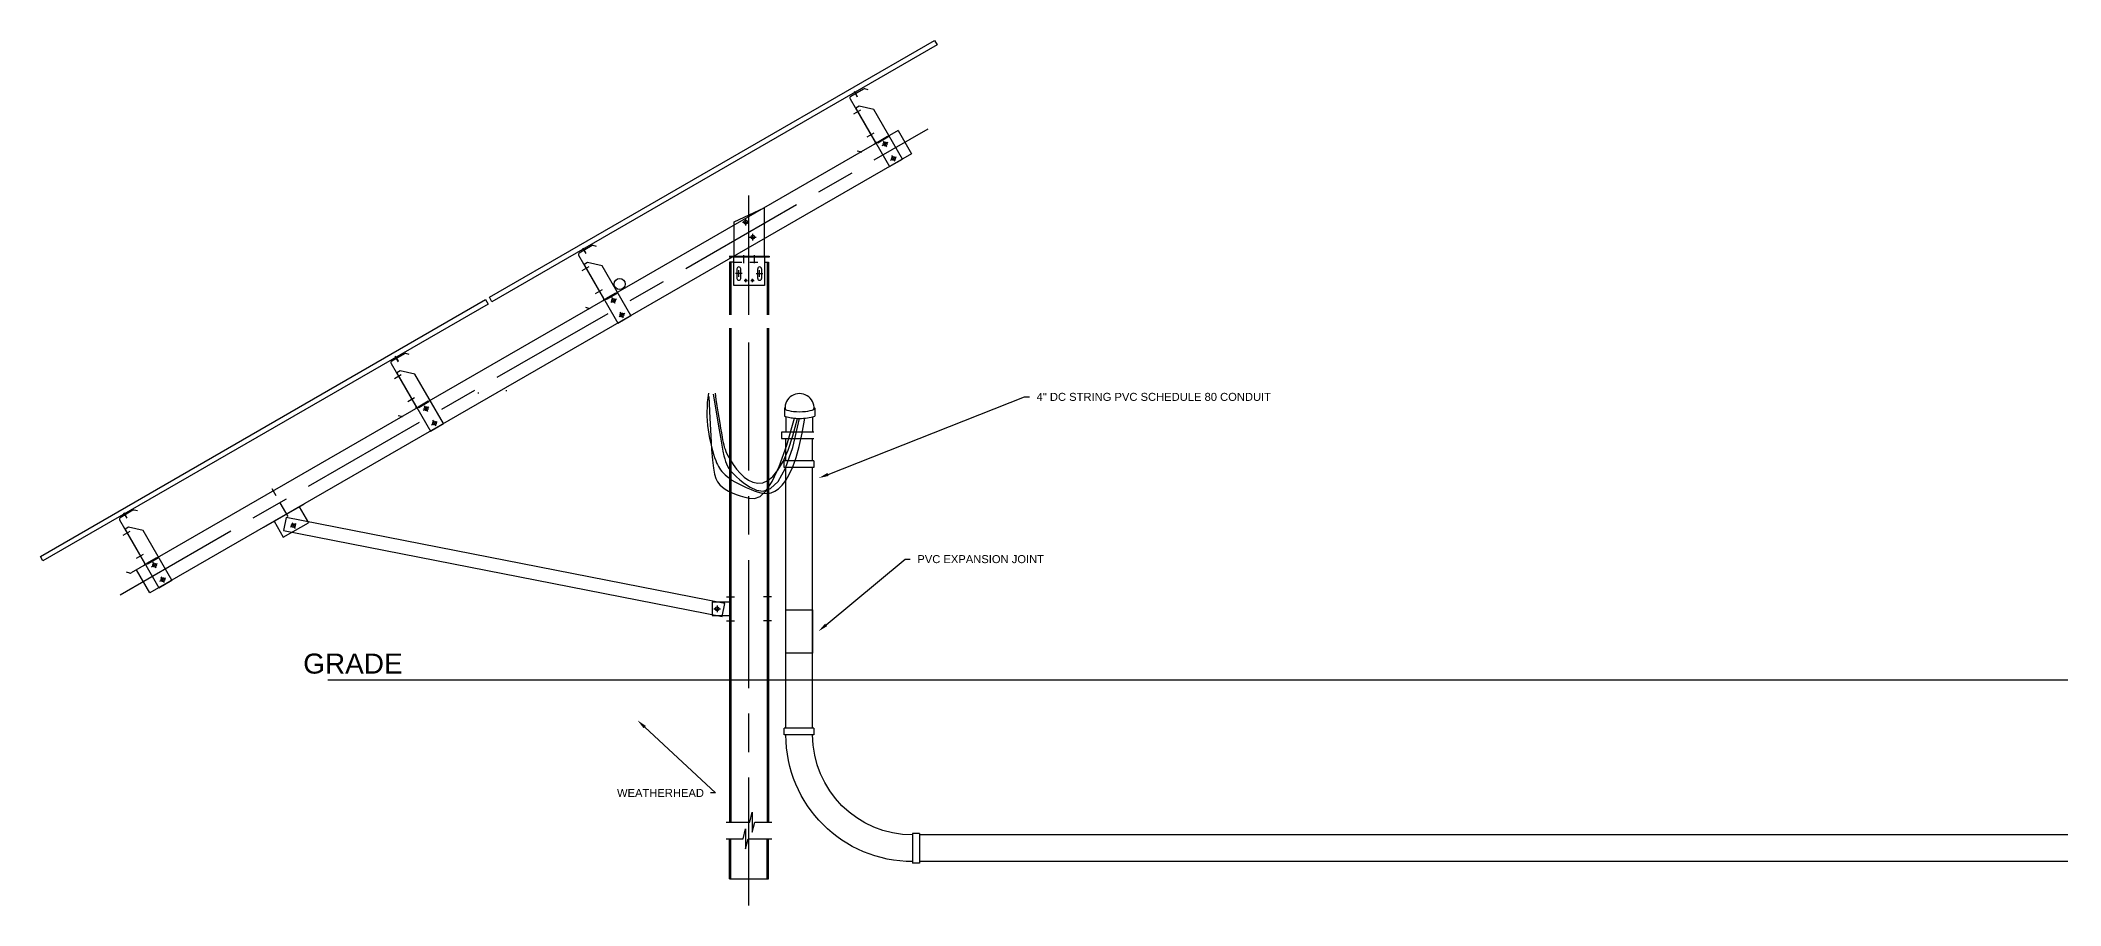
# Model space of a CAD drawing. Extents: x -272 to 283, y -41 to 246.
# Drawn here: x 56.58 to 81.83, y 51.27 to 62.09 of the extents above; entities that cross this region are included whole.
import ezdxf
from ezdxf import colors
from ezdxf.entities.mleader import LeaderData, LeaderLine
from ezdxf.math import Vec2, Vec3

# ---------------------------------------------------------------- set-up
doc = ezdxf.new("R2010")
doc.units = 0
doc.header["$MEASUREMENT"] = 0
for name, pattern in [('Center001', [0.034, 0.02, -0.004, 0.006, -0.004]), ('Center002', [0.068, 0.04, -0.008, 0.012, -0.008]), ('Center005', [0.17, 0.1, -0.02, 0.03, -0.02]), ('Center040', [1.36, 0.8, -0.16, 0.24, -0.16]), ('Dash005', [0.08, 0.05, -0.03]), ('Dash010', [0.16, 0.1, -0.06])]:
    doc.linetypes.add(name, pattern=pattern)
for name, color, linetype in [('CONDUIT', 4, 'Continuous'), ('E-ANNO-NOTE', 3, 'Continuous'), ('G-ANNO-TEXT', 1, 'Continuous'), ('MODULE', 3, 'Continuous'), ('RACK', 2, 'Continuous'), ('WIRE', 3, 'Continuous')]:
    doc.layers.add(name, color=color, linetype=linetype)
doc.styles.add('NEI-A', font='arial.ttf')

msp = doc.modelspace()

# ---------------------------------------------------------------- linework, layer by layer
at = {"layer": 'CONDUIT', "ltscale": 2}
for points in [[(65.88147, 57.49467, -0.00654355), (65.8895, 57.49952, -0.00654355)], [(66.25173, 57.49952, -0.00654355), (66.25975, 57.49467)], [(67.48429, 51.82453, -0.41421356), (65.90102, 53.4078)], [(67.48429, 52.15785, -0.41421356), (66.23434, 53.4078)]]:
    msp.add_lwpolyline(points, format="xyb", dxfattribs=at)
for points in [[(65.88147, 57.49467), (65.88147, 57.39489)], [(65.90102, 57.38757), (65.90102, 57.19171)], [(66.23434, 57.38572), (66.23434, 57.19172)], [(66.25975, 57.49467), (66.25975, 57.3949)], [(65.90102, 56.83532), (65.90102, 57.11497)], [(66.23434, 56.83532), (66.23434, 57.11499)], [(65.88019, 56.75199), (65.88019, 56.83532)], [(66.251, 56.83532), (65.88019, 56.83532)], [(66.251, 56.83532), (66.251, 56.75199)], [(66.251, 56.75199), (65.88019, 56.75199)], [(65.90102, 53.49113), (65.90102, 56.75199)], [(66.23434, 53.49113), (66.23434, 56.75199)], [(65.88019, 53.4078), (65.88019, 53.49113)], [(66.251, 53.49113), (65.88019, 53.49113)], [(66.251, 53.4078), (65.88019, 53.4078)], [(66.251, 53.49113), (66.251, 53.4078)], [(67.56762, 52.17452), (67.48429, 52.17452)], [(67.48429, 52.17452), (67.48429, 51.8037)], [(67.56762, 52.17452), (67.56762, 51.8037)], [(98.49668, 52.15785), (67.56762, 52.15785)], [(67.56762, 51.8037), (67.48429, 51.8037)], [(98.49668, 51.82453), (67.56762, 51.82453)]]:
    msp.add_lwpolyline(points, dxfattribs=at)
at = {"layer": 'CONDUIT', "linetype": 'ByBlock', "ltscale": 2}
msp.add_lwpolyline([(65.90083, 54.97072), (66.23415, 54.97072), (66.23434, 54.43078), (65.90102, 54.43078)], close=True, dxfattribs=at)
at = {"layer": 'CONDUIT', "ltscale": 2}
msp.add_circle((63.82287, 59.04515), 0.07017, dxfattribs=at)
msp.add_arc((66.07061, 57.49467), 0.18118, 355.710983, 184.289017, dxfattribs=at)
msp.add_ellipse((66.07061, 57.49467), major_axis=(-0.18914, 0), ratio=0.24214006, start_param=0, end_param=3.14159265, dxfattribs=at)
msp.add_open_spline([(65.88147, 57.39489), (65.88212, 57.39461), (65.88277, 57.39434), (65.88342, 57.39407), (65.88855, 57.39192), (65.89368, 57.39003), (65.91946, 57.38136), (65.94196, 57.37644), (65.99046, 57.3692), (66.01641, 57.36695), (66.07716, 57.36483), (66.11222, 57.36587), (66.17796, 57.37239), (66.20831, 57.37765), (66.2438, 57.38865), (66.25177, 57.39146), (66.25975, 57.3949)], degree=3, knots=[0.53104902, 0.53104902, 0.53104902, 0.53104902, 0.54341047, 0.54341047, 0.54341047, 0.6413763, 0.6413763, 1.03743734, 1.03743734, 1.43349838, 1.43349838, 1.94523153, 1.94523153, 2.45696468, 2.45696468, 2.61026461, 2.61026461, 2.61026461, 2.61026461], dxfattribs=at)
at = {"layer": 'E-ANNO-NOTE', "ltscale": 2}
msp.add_line((60.17618, 54.09746), (128.96836, 54.09746), dxfattribs=at)
at = {"layer": 'MODULE', "ltscale": 2}
for points in [[(62.19506, 58.87955), (67.75648, 62.09043), (67.78892, 62.03425), (62.2275, 58.82337)], [(56.58451, 55.64029), (62.14593, 58.85118), (62.17837, 58.795), (56.61695, 55.58411)]]:
    msp.add_lwpolyline(points, close=True, dxfattribs=at)
at = {"layer": 'RACK', "ltscale": 2}
for p, q in [((66.7031, 61.36087), (67.01533, 60.81948)), ((66.8709, 61.4817), (66.71074, 61.38933)), ((66.92703, 61.47295), (66.88671, 61.48377)), ((66.81537, 61.2693), (66.77301, 61.24487)), ((66.77301, 61.24487), (67.19452, 60.51399)), ((66.99914, 61.22806), (66.81537, 61.2693)), ((67.35694, 60.60766), (66.99914, 61.22806)), ((67.3042, 60.96203), (57.71804, 55.43352)), ((67.04312, 60.81988), (67.168, 60.8919)), ((67.17529, 60.87926), (67.05041, 60.80724)), ((67.168, 60.8919), (67.17529, 60.87926)), ((67.3042, 60.96203), (67.47072, 60.67328)), ((67.47072, 60.67328), (57.95124, 55.18323)), ((66.83172, 60.69659), (66.79141, 60.70741)), ((67.02279, 60.81176), (67.04084, 60.82217)), ((67.05041, 60.80724), (67.04312, 60.81988)), ((67.19452, 60.51399), (67.35694, 60.60766)), ((65.25441, 59.82128), (65.6294, 59.99614)), ((65.6294, 59.99614), (65.6294, 59.39122)), ((65.25441, 59.39122), (65.25441, 59.82128)), ((63.30981, 59.4039), (63.62204, 58.86251)), ((63.47761, 59.52472), (63.31745, 59.43236)), ((63.53373, 59.51597), (63.49342, 59.5268)), ((65.19192, 59.39122), (65.6919, 59.39122)), ((65.6919, 59.37997), (65.19192, 59.37997)), ((65.24921, 59.02666), (65.24921, 59.37997)), ((65.63461, 59.37997), (65.63461, 59.02666)), ((65.6919, 59.39122), (65.6919, 59.37997)), ((63.42207, 59.31233), (63.37971, 59.2879)), ((63.37971, 59.2879), (63.80123, 58.55702)), ((63.60585, 59.27109), (63.42207, 59.31233)), ((63.96364, 58.65069), (63.60585, 59.27109)), ((65.24921, 59.31737), (65.19608, 59.31737)), ((65.19608, 59.31737), (65.19608, 58.65799)), ((65.21225, 59.31737), (65.21225, 58.65799)), ((65.28827, 59.23498), (65.28827, 59.11519)), ((65.33514, 59.11519), (65.33514, 59.23498)), ((65.54867, 59.11519), (65.54867, 59.23498)), ((65.59555, 59.23498), (65.59555, 59.11519)), ((65.62877, 59.31737), (65.6819, 59.31737)), ((65.66573, 59.31737), (65.66573, 58.65799)), ((65.6819, 59.31737), (65.6819, 58.65799)), ((63.64983, 58.8629), (63.77471, 58.93492)), ((63.65711, 58.85027), (63.64983, 58.8629)), ((63.78199, 58.92229), (63.65711, 58.85027)), ((63.77471, 58.93492), (63.78199, 58.92229)), ((65.63461, 59.02666), (65.24921, 59.02666)), ((63.43843, 58.73961), (63.39812, 58.75043)), ((63.80123, 58.55702), (63.96364, 58.65069)), ((65.19608, 58.49133), (65.19608, 52.31655)), ((65.21225, 58.49133), (65.21225, 52.31655)), ((65.66573, 58.49133), (65.66573, 52.31655)), ((65.6819, 58.49133), (65.6819, 52.31655)), ((61.1347, 58.17353), (60.97454, 58.08116)), ((61.19082, 58.16478), (61.15051, 58.1756)), ((60.9669, 58.0527), (61.27913, 57.51131)), ((61.07916, 57.96113), (61.03681, 57.9367)), ((61.03681, 57.9367), (61.45832, 57.20582)), ((61.26294, 57.91989), (61.07916, 57.96113)), ((61.62074, 57.29949), (61.26294, 57.91989)), ((61.30692, 57.51171), (61.4318, 57.58373)), ((61.43909, 57.5711), (61.31421, 57.49907)), ((61.4318, 57.58373), (61.43909, 57.5711)), ((62.05336, 57.68779), (62.05434, 57.67659)), ((62.40856, 57.70741), (62.40759, 57.71862)), ((61.09552, 57.38842), (61.05521, 57.39924)), ((61.31421, 57.49907), (61.30692, 57.51171)), ((61.45832, 57.20582), (61.62074, 57.29949)), ((59.87869, 56.29482), (59.37339, 56.00341)), ((57.57361, 56.09573), (57.88584, 55.55434)), ((57.74141, 56.21655), (57.58124, 56.12419)), ((57.79753, 56.20781), (57.75722, 56.21863)), ((59.50538, 56.07953), (59.61987, 55.88102)), ((59.61987, 55.88102), (59.93336, 56.06182)), ((65.13767, 55.05129), (59.65627, 56.12799)), ((59.81888, 56.26033), (59.93336, 56.06182)), ((57.68587, 56.00416), (57.64351, 55.97973)), ((57.64351, 55.97973), (58.06502, 55.24885)), ((57.86965, 55.96292), (57.68587, 56.00416)), ((58.22744, 55.34252), (57.86965, 55.96292)), ((59.62415, 55.96445), (65.10555, 54.88775)), ((57.91363, 55.55473), (58.03851, 55.62676)), ((57.92091, 55.5421), (57.91363, 55.55473)), ((58.04579, 55.61412), (57.92091, 55.5421)), ((58.03851, 55.62676), (58.04579, 55.61412)), ((57.70223, 55.43144), (57.66191, 55.44227)), ((57.95124, 55.18323), (57.78472, 55.47197)), ((58.06502, 55.24885), (58.22744, 55.34252)), ((65.19608, 55.06891), (64.97734, 55.06891)), ((64.97734, 55.06891), (64.97734, 54.90225)), ((65.10555, 54.88775), (65.13767, 55.05129)), ((64.97734, 54.90225), (65.19608, 54.90225)), ((65.15442, 52.31655), (65.44941, 52.31655)), ((65.44941, 52.31655), (65.48066, 52.44155)), ((65.48066, 52.44155), (65.48066, 52.19156)), ((65.48066, 52.19156), (65.5119, 52.31655)), ((65.5119, 52.31655), (65.72356, 52.31655)), ((65.15442, 52.10823), (65.36608, 52.10823)), ((65.19608, 51.60825), (65.19608, 52.10823)), ((65.21225, 51.60825), (65.21225, 52.10823)), ((65.36608, 52.10823), (65.39733, 52.23322)), ((65.39733, 52.23322), (65.39733, 51.98323)), ((65.39733, 51.98323), (65.42857, 52.10823)), ((65.42857, 52.10823), (65.72356, 52.10823)), ((65.66573, 51.60825), (65.66573, 52.10823)), ((65.6819, 51.60825), (65.6819, 52.10823)), ((65.19608, 51.60825), (65.6819, 51.60825))]:
    msp.add_line(p, q, dxfattribs=at)
at = {"layer": 'RACK', "linetype": 'Center005', "ltscale": 2}
for p, q in [((66.79619, 61.38157), (66.75572, 61.45174)), ((63.40289, 59.4246), (63.36242, 59.49477)), ((61.05999, 58.0734), (61.01952, 58.14357)), ((59.68038, 56.13829), (59.45835, 56.52328)), ((57.66669, 56.11643), (57.62622, 56.1866))]:
    msp.add_line(p, q, dxfattribs=at)
at = {"layer": 'RACK', "linetype": 'Center002', "ltscale": 2}
for p, q in [((66.75966, 61.4449), (66.79262, 61.38775)), ((66.83067, 61.21801), (66.71637, 61.15209)), ((66.99719, 60.92926), (66.8829, 60.86335)), ((67.10434, 60.77462), (67.17652, 60.81625)), ((67.16124, 60.75934), (67.11961, 60.83152)), ((67.20841, 60.59415), (67.2806, 60.63578)), ((67.26532, 60.57887), (67.22369, 60.65106)), ((65.39789, 59.77756), (65.39789, 59.86089)), ((65.35622, 59.81922), (65.43955, 59.81922)), ((65.44426, 59.63042), (65.52759, 59.63042)), ((65.48593, 59.58876), (65.48593, 59.67209)), ((63.36637, 59.48793), (63.39933, 59.43078)), ((65.3742, 59.30362), (65.3742, 59.43556)), ((65.50961, 59.30362), (65.50961, 59.43556)), ((63.43737, 59.26103), (63.32308, 59.19512)), ((65.35337, 59.17509), (65.27004, 59.17509)), ((65.3117, 59.13342), (65.3117, 59.21675)), ((65.53045, 59.17509), (65.61378, 59.17509)), ((65.57211, 59.13342), (65.57211, 59.21675)), ((63.6039, 58.97229), (63.4896, 58.90638)), ((63.71104, 58.81764), (63.78323, 58.85927)), ((63.76795, 58.80237), (63.72632, 58.87455)), ((63.81512, 58.63718), (63.8873, 58.67881)), ((63.87203, 58.6219), (63.8304, 58.69409)), ((61.02346, 58.13673), (61.05642, 58.07959)), ((61.09447, 57.90984), (60.98017, 57.84392)), ((61.26099, 57.62109), (61.1467, 57.55518)), ((61.36813, 57.46645), (61.44032, 57.50808)), ((61.42504, 57.45117), (61.38341, 57.52336)), ((61.47221, 57.28598), (61.5444, 57.32761)), ((61.52912, 57.27071), (61.48749, 57.34289)), ((57.63017, 56.17976), (57.66312, 56.12261)), ((59.78148, 56.04638), (59.7093, 56.00474)), ((59.72458, 56.06165), (59.76621, 55.98947)), ((57.70117, 55.95286), (57.58688, 55.88695)), ((57.86769, 55.66412), (57.7534, 55.59821)), ((57.97484, 55.50947), (58.04702, 55.5511)), ((58.03175, 55.4942), (57.99012, 55.56638)), ((58.07892, 55.32901), (58.1511, 55.37064)), ((58.13582, 55.31373), (58.09419, 55.38592)), ((65.15956, 55.13661), (65.2915, 55.13661)), ((65.71842, 55.13661), (65.58648, 55.13661)), ((64.99817, 54.98558), (65.0815, 54.98558)), ((65.03984, 55.02724), (65.03984, 54.94391)), ((65.15956, 54.83454), (65.2915, 54.83454)), ((65.71842, 54.83454), (65.58648, 54.83454))]:
    msp.add_line(p, q, dxfattribs=at)
at = {"layer": 'RACK', "linetype": 'Center040', "ltscale": 2}
for p, q in [((57.57923, 55.16108), (67.6762, 60.98418)), ((65.43899, 58.65799), (65.43899, 60.15067)), ((65.43899, 51.27493), (65.43899, 58.49133))]:
    msp.add_line(p, q, dxfattribs=at)
at = {"layer": 'RACK', "linetype": 'Dash010', "ltscale": 2}
for p, q in [((67.04604, 60.81314), (67.17237, 60.886)), ((63.65275, 58.85617), (63.77907, 58.92902)), ((61.30984, 57.50497), (61.43617, 57.57783)), ((57.91655, 55.548), (58.04287, 55.62086))]:
    msp.add_line(p, q, dxfattribs=at)
at = {"layer": 'RACK', "linetype": 'Dash005', "ltscale": 2}
msp.add_line((65.24921, 59.31737), (65.62877, 59.31737), dxfattribs=at)
at = {"layer": 'RACK', "linetype": 'Center001', "ltscale": 2}
for p, q in [((65.37941, 59.08915), (65.42107, 59.08915)), ((65.40024, 59.06832), (65.40024, 59.10999)), ((65.46274, 59.08915), (65.5044, 59.08915)), ((65.48357, 59.06832), (65.48357, 59.10999))]:
    msp.add_line(p, q, dxfattribs=at)
at = {"layer": 'RACK', "ltscale": 2, "flags": 128}
msp.add_lwpolyline([(59.65627, 56.12799), (59.62415, 55.96445)], dxfattribs=at)
at = {"layer": 'RACK', "ltscale": 2}
for centre, radius in [((67.14043, 60.79543), 0.02344), ((67.24451, 60.61497), 0.02344), ((65.39789, 59.81922), 0.02344), ((65.48593, 59.63042), 0.02344), ((65.40024, 59.08915), 0.01042), ((65.48357, 59.08915), 0.01042), ((63.74713, 58.83846), 0.02344), ((63.85121, 58.65799), 0.02344), ((61.40423, 57.48726), 0.02344), ((61.5083, 57.3068), 0.02344), ((59.74539, 56.02556), 0.02344), ((58.01093, 55.53029), 0.02344), ((58.11501, 55.34983), 0.02344), ((65.03984, 54.98558), 0.02344)]:
    msp.add_circle(centre, radius, dxfattribs=at)
for centre, radius, start, end in [((66.72115, 61.37128), 0.02083, 119.972806, 209.972807), ((66.88131, 61.46365), 0.02083, 74.972806, 119.972806), ((66.83713, 60.71671), 0.02083, 254.972806, 299.972806), ((66.99729, 60.80907), 0.02083, 299.972806, 29.972807), ((63.32785, 59.41431), 0.02083, 119.972806, 209.972807), ((63.48802, 59.50668), 0.02083, 74.972806, 119.972806), ((65.3117, 59.23498), 0.02344, 0, 180), ((65.3117, 59.11519), 0.02344, 180, 0), ((65.57211, 59.23498), 0.02344, 0, 180), ((65.57211, 59.11519), 0.02344, 180, 0), ((63.60399, 58.8521), 0.02083, 299.972806, 29.972807), ((63.44383, 58.75973), 0.02083, 254.972806, 299.972806), ((60.98495, 58.06311), 0.02083, 119.972806, 209.972807), ((61.14511, 58.15548), 0.02083, 74.972806, 119.972806), ((61.10092, 57.40854), 0.02083, 254.972806, 299.972806), ((61.26108, 57.5009), 0.02083, 299.972806, 29.972807), ((57.59165, 56.10614), 0.02083, 119.972806, 209.972807), ((57.75181, 56.19851), 0.02083, 74.972806, 119.972806), ((57.86779, 55.54393), 0.02083, 299.972806, 29.972807), ((57.70763, 55.45156), 0.02083, 254.972806, 299.972806)]:
    msp.add_arc(centre, radius, start, end, dxfattribs=at)
at = {"layer": 'WIRE', "ltscale": 2}
for points in [[(64.9392, 57.63948), (64.95134, 57.36703), (64.96195, 57.14796), (64.972, 56.97543), (64.98246, 56.84261), (64.99428, 56.74266), (65.00843, 56.66877), (65.02587, 56.6141), (65.04756, 56.57183), (65.07427, 56.53613), (65.10594, 56.50527), (65.14232, 56.47853), (65.18315, 56.45518), (65.22818, 56.43449), (65.27715, 56.41576), (65.32981, 56.39824), (65.38591, 56.38122), (65.44535, 56.36635), (65.50874, 56.3648), (65.57685, 56.39009), (65.65044, 56.45578), (65.7303, 56.5754), (65.81718, 56.76249), (65.91186, 57.03058), (66.00795, 57.36805)], [(64.98989, 57.66824), (65.02799, 57.44553), (65.05815, 57.26913), (65.08169, 57.13266), (65.09988, 57.02975), (65.11405, 56.95402), (65.12549, 56.8991), (65.13551, 56.85861), (65.1454, 56.82616), (65.15647, 56.7963), (65.1701, 56.76715), (65.18767, 56.73775), (65.21056, 56.70714), (65.24014, 56.67436), (65.2778, 56.63845), (65.32491, 56.59845), (65.38286, 56.5534), (65.45237, 56.5052), (65.5316, 56.46725), (65.61804, 56.45582), (65.70917, 56.48716), (65.8025, 56.57754), (65.89552, 56.74322), (65.98573, 57.00047), (66.07062, 57.36555)], [(66.24992, 57.19171), (65.84437, 57.19172), (65.84437, 57.11499), (66.24992, 57.11497)]]:
    msp.add_lwpolyline(points, dxfattribs=at)
for points, knots in [([(64.93438, 57.67892), (64.87637, 57.37651), (64.99195, 56.81823), (65.16853, 56.56972), (65.95992, 56.28623), (66.13807, 57.36847)], [0, 0, 0, 0, 11.17381421, 18.68965948, 23.20276834, 23.20276834, 23.20276834, 23.20276834]), ([(65.01431, 57.67892), (65.04699, 57.4703), (65.10446, 57.10346), (65.17037, 56.81682), (65.74199, 56.09223), (66.04685, 57.3659)], [0, 0, 0, 0, 7.38038549, 12.97745826, 29.82441607, 29.82441607, 29.82441607, 29.82441607])]:
    msp.add_open_spline(points, degree=3, knots=knots, dxfattribs=at)

# ---------------------------------------------------------------- texts
at = {"layer": 'G-ANNO-TEXT', "ltscale": 2, "insert": (61.11054, 54.17172), "char_height": 0.24999, "attachment_point": 9, "style": 'NEI-A'}
msp.add_mtext('\\A1;GRADE', dxfattribs=at)

# ---------------------------------------------------------------- leaders
at = {"layer": 'G-ANNO-TEXT', "ltscale": 2}
ml = msp.add_multileader_mtext('Standard', dxfattribs=at)
ml.set_content('4" DC STRING PVC SCHEDULE 80 CONDUIT', color=256, style='NEI-A')
ml.set_leader_properties()
ml.build(insert=Vec2(0, 0))
ml.multileader.update_dxf_attribs({"dogleg_length": 0.0625, "arrow_head_size": 0.125})
ctx = ml.context
ctx.base_point, ctx.char_height, ctx.arrow_head_size, ctx.landing_gap_size, ctx.plane_origin = Vec3(68.94302, 57.63348), 0.1, 0.125, 0.09, Vec3(67.31549, 55.05623)
notes = []
notes.append((ctx, [(0, (1, 1, 0), (68.88052, 57.63348), (1, 0), 0.0625, [(0, [(66.31055, 56.61908)], 0, [])])]))
ctx.mtext.insert, ctx.mtext.flow_direction = Vec3(69.03302, 57.68433), 5
ml = msp.add_multileader_mtext('Standard', dxfattribs=at)
ml.set_content('PVC EXPANSION JOINT', color=256, style='NEI-A')
ml.set_leader_properties()
ml.build(insert=Vec2(0, 0))
ml.multileader.update_dxf_attribs({"dogleg_length": 0.0625, "arrow_head_size": 0.125})
ctx = ml.context
ctx.base_point, ctx.char_height, ctx.arrow_head_size, ctx.landing_gap_size, ctx.plane_origin = Vec3(67.45269, 55.6053), 0.1, 0.125, 0.09, Vec3(66.30666, 54.52889)
notes.append((ctx, [(0, (1, 1, 0), (67.39019, 55.6053), (1, 0), 0.0625, [(0, [(66.30666, 54.70377)], 0, [])])]))
ctx.mtext.insert, ctx.mtext.flow_direction = Vec3(67.54269, 55.65615), 5
ml = msp.add_multileader_mtext('Standard', dxfattribs=at)
ml.set_content('WEATHERHEAD', color=256, style='NEI-A')
ml.set_leader_properties()
ml.build(insert=Vec2(0, 0))
ml.multileader.update_dxf_attribs({"dogleg_length": 0.0625, "arrow_head_size": 0.125})
ctx = ml.context
ctx.base_point, ctx.char_height, ctx.arrow_head_size, ctx.landing_gap_size, ctx.plane_origin = Vec3(63.69998, 52.68311), 0.1, 0.125, 0.09, Vec3(60.80279, 58.42994)
notes.append((ctx, [(1, (1, 1, 0), (65.01997, 52.68311), (-1, 0), 0.0625, [(0, [(64.04542, 53.59128)], 0, [])])]))
ctx.mtext.insert, ctx.mtext.flow_direction = Vec3(63.78998, 52.73311), 5
for ctx, leaders in notes:
    for number, flags, end, landing, length, lines in leaders:
        leader = LeaderData()
        leader.index, (leader.has_last_leader_line, leader.has_dogleg_vector, leader.attachment_direction) = number, flags
        leader.last_leader_point, leader.dogleg_vector, leader.dogleg_length = Vec3(end), Vec3(landing), length
        for number, points, colour, breaks in lines:
            line = LeaderLine()
            line.index, line.vertices, line.color, line.breaks = number, Vec3.list(points), colors.encode_raw_color(colour), breaks
            leader.lines.append(line)
        ctx.leaders.append(leader)

doc.saveas('drawing.dxf')
